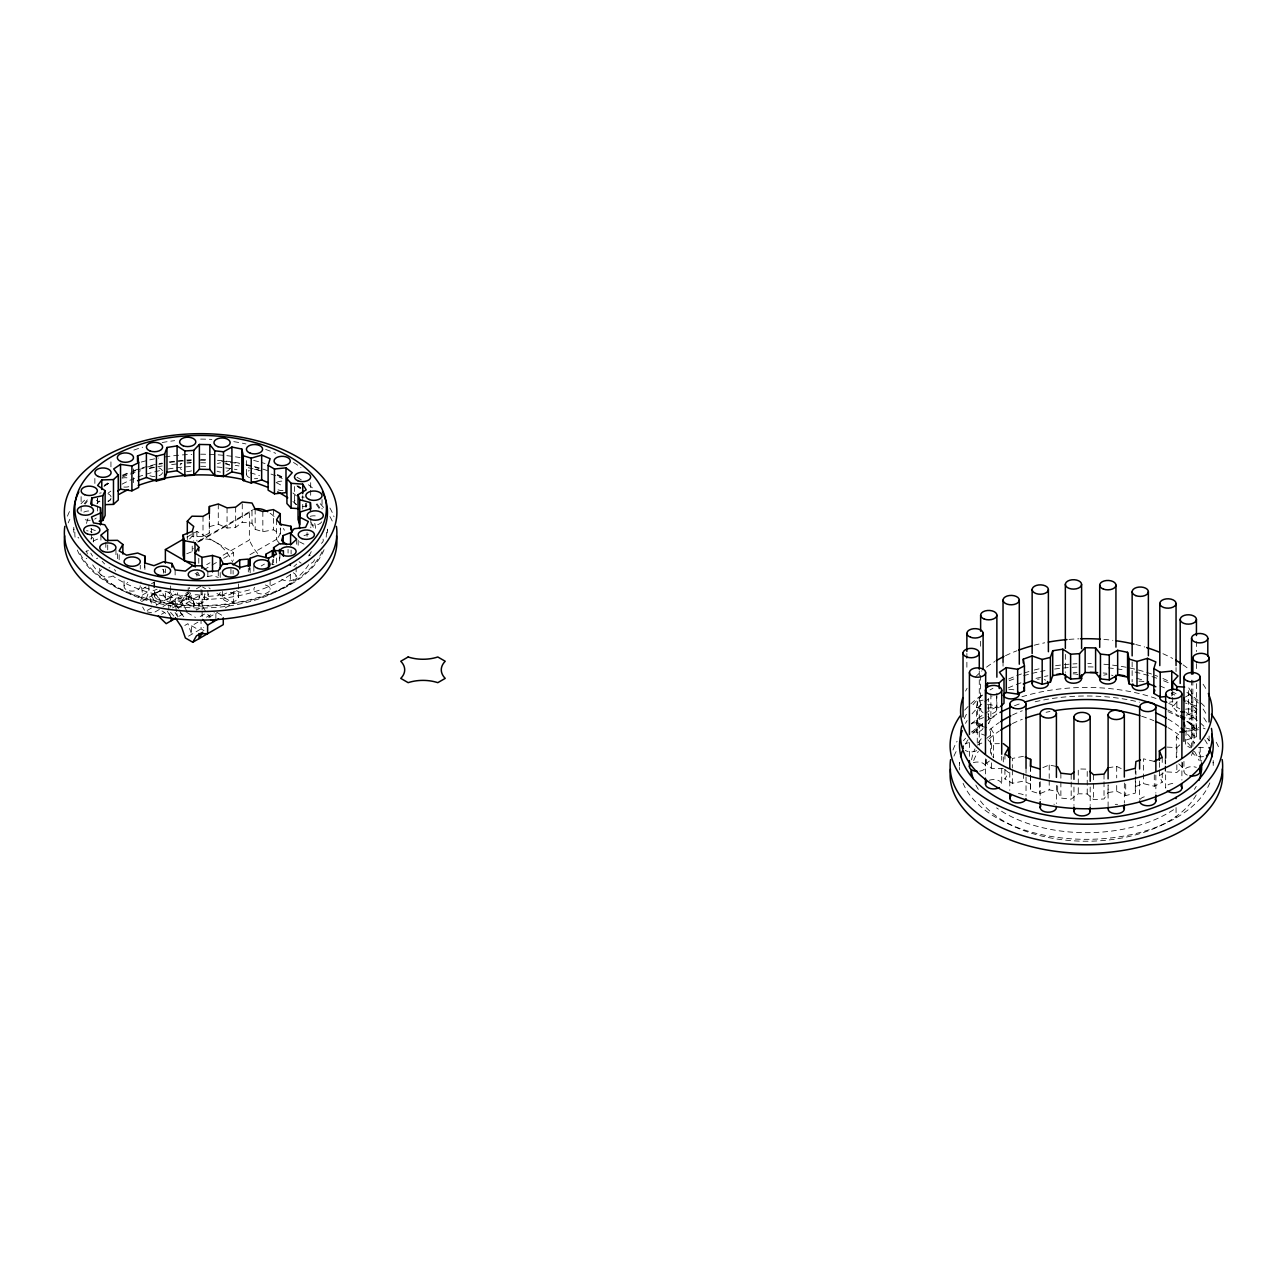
<?xml version="1.0" encoding="UTF-8"?>
<svg xmlns="http://www.w3.org/2000/svg" width="1287" height="1287" viewBox="0 0 1287 1287"><rect width="100%" height="100%" fill="white"/><g stroke="black" fill="none" stroke-linecap="round" stroke-linejoin="round"><path stroke-width="0.75" stroke-dasharray="5 3.75" d="M189.623 538.931L191.956 536.406L203.008 536.566L209.266 533.075L209.379 515.669M1108.107 806.901L1108.107 784.861L1108.043 792.583L1104.021 798.937L1093.612 799.629L1087.225 793.95L1078.265 793.773L1071.186 799.163L1060.874 798.037L1057.673 791.537L1049.211 789.832L1039.687 793.773L1030.42 790.958L1030.662 768.918M1108.043 792.583L1116.698 791.248L1125.707 795.575L1135.311 793.146L1135.906 776.849M986.244 735.794L976.415 732.11L976.415 707.287L977.573 701.27L983.075 700.112M976.415 732.11L977.573 726.093L977.573 701.27M1186.292 730.437L1185.295 745.125L1190.572 747.811M186.744 553.764L192.213 551.592L193.211 548.294M140.653 600.595L142.616 594.916L140.878 581.804M146.268 598.857L148.89 591.296L148.89 585.247L142.616 588.867M168.822 610.054L168.822 603.989L171.444 596.428L168.822 591.891M176.399 611.727L175.096 600.369L177.719 592.808M990.877 693.95L990.877 718.757L988.577 723.761L988.577 698.938M1191.376 747.811L1191.376 730.63L1194.079 724.79L1185.295 720.302M1191.376 755.453L1194.079 749.613M1030.662 784.185L1023.455 781.129L1012.338 783.268L1004.922 778.989L1008.622 772.57L1004.632 769.449M181.66 601.592L185.376 595.173L192.777 599.452L196.493 610.151L202.767 606.531L199.051 595.833L199.051 604.391L191.634 600.112L191.634 593.259M280.405 544.433L276.592 539.929L280.276 533.896L280.276 528.394M220.286 592.503L218.275 595.672L207.85 596.364L205.293 594.095M1176.318 757.737L1176.318 736.743L1178.699 733.574M1176.865 701.849L1176.865 711.389L1172.666 706.82L1177.991 700.788M293.886 566.634L296.67 564.06M1167.132 747.103L1176.849 747.634L1182.415 742.519M1135.906 786.389L1143.483 783.638L1154.294 786.244L1162.225 782.287L1159.362 775.739L1165.185 771.814L1176.849 772.457L1182.415 767.342L1182.415 761.614M986.662 738.4L993.484 732.898L990.507 728.024L990.507 752.847L993.484 757.721L993.484 732.898M1003.297 768.419L991.585 768.58L986.662 763.223L989.397 761.019M209.379 526.689L218.275 524.179L227.059 528.056L235.666 527.364L242.262 522.232L252.011 523.23L255.164 529.343L262.838 531.708L273.391 529.794L280.276 533.896M188.256 593.725L185.425 595.881L175.129 594.771L173.52 591.521M1185.44 697.023L1191.971 693.13L1188.496 687.419L1188.496 712.242L1191.971 717.953L1187.064 720.865M186.921 537.113L196.879 531.386L233.607 552.59L233.607 560.295M199.501 540.62L251.995 510.312L252.011 523.23M198.568 541.956L249.356 512.628A30.92 17.857 60 0 1 253.008 509.765M151.512 583.735L154.649 581.917M142.616 594.916L148.89 591.296M151.802 594.723L160.038 589.961M141.57 601.576L160.923 590.411L166.152 599.485M206.708 564.655L209.99 562.757M223.118 555.18L249.356 540.025L249.356 512.628M203.78 569.803L210.408 565.99M212.065 565.025L217.036 562.162M223.665 558.333L233.607 552.59M151.512 607.947L145.238 611.566L142.616 607.014M156.21 605.228L178.748 592.213M250 554.665L279.52 537.628M163.015 606.531L187.709 592.261M159.379 609.459L153.105 613.079L147.201 611.936M168.822 603.989L175.096 600.369M170.544 603.732L191.634 591.553L187.934 597.972L177.96 603.732L170.544 603.732L170.544 607.158M196.348 588.835L201.045 586.132L201.045 594.691L208.462 598.97L208.462 593.822M161.47 614.285L164.607 612.483L167.23 614.993M172.474 607.947L181.885 602.509L187.13 611.582L178.748 616.425M178.378 607.77L202.188 594.031M261.164 565.974L264.43 564.076M199.051 604.391L208.462 598.97M230.968 593.854L237.741 589.945M184.797 625.466L187.934 623.648L191.634 634.346L191.634 625.788L197.908 622.168M200.193 616.57L206.467 612.95L202.767 606.531M206.467 617.229L214.302 612.709M208.751 617.438L217.036 612.66M225.322 607.866L233.607 603.088L233.607 591.537M188.513 636.164L203.764 627.348M93.066 541.103L99.276 538.368M977.267 743.146L977.267 720.237L983.493 717.502M977.267 745.06L983.493 742.326M144.659 587.676L153.925 590.508L157.111 589.189M1042.872 767.631L1049.211 765.009L1057.673 766.714M303.957 535.633L309.089 533.992M1186.292 715.17L1196.556 711.904L1196.154 705.855L1185.488 703.072M1186.292 739.977L1196.556 736.727L1196.556 711.904M249.549 589.88L239.945 592.31L236.341 590.572M977.573 726.093L983.075 724.919M1023.455 756.306L1012.338 758.445L1012.338 768.001M207.239 576.608L212.516 575.643L218.291 577.413M1108.043 767.776L1116.698 766.425L1122.103 769.031M1187.547 731.08L1191.376 730.63M987.547 708.027L999.243 707.657M987.901 739.752L991.585 743.757L999.388 743.645M184.234 600.112L176.818 600.112L184.234 604.391L184.234 607.818M986.759 727.412L979.23 726.174L977.267 720.237M1154.294 761.421L1143.483 758.815L1143.483 783.638M1185.488 727.895L1196.154 730.678L1196.556 736.727M976.415 707.287L982.962 709.748M90.653 528.844L95.576 530.678M299.533 541.843L304.81 544.546M216.908 593.452L233.607 603.088M202.526 586.985L205.502 588.69M217.358 612.66L223.278 616.087M178.748 607.77L165.379 600.064L165.379 590.347M187.098 612.596L195.447 617.406M204.006 630.63L201.045 628.925L201.045 620.366M191.634 625.788L199.051 630.067M161.985 610.971L164.607 612.483M195.093 573.455L198.536 575.498M987.869 716.682L990.877 718.757M1176.318 736.743L1178.763 739.044M1178.763 763.867L1182.415 767.342M102.14 561.293L104.601 563.963M207.706 614.382L210.167 617.229M180.518 612.95L184.234 617.229M170.544 612.29L174.26 616.57M162.661 569.224L164.414 572.248M169.852 591.296L172.474 595.833M176.641 605.533L178.394 608.558M179.263 610.07L181.885 614.607M175.096 612.483L176.85 615.508M167.23 610.971L169.852 615.508M155.679 593.436L160.923 602.509M151.512 595.833L156.757 604.906M176.85 613.481L177.719 617.02M169.691 613.577L170.576 617.1M1213.223 760.504L1213.223 766.103A126.834 73.23 0 0 0 1213.046 762.322M1209.088 735.987L1209.088 743.999M1200.192 747.216L1200.192 761.228M1196.443 641.553L1196.443 651.56M1196.443 663.593L1196.443 671.605M1196.443 683.622L1196.443 713.658M1196.154 705.855L1196.154 730.678M1194.079 724.79L1194.079 743.87M1192.84 680.196L1192.84 746.299M1191.971 693.13L1191.971 717.953M1191.553 680.115L1191.553 732.206A8.124 4.698 0 0 0 1198.294 736.952M1183.943 761.389L1183.943 771.412M1181.9 762.081L1181.9 780.099M1176.849 747.634L1176.849 757.19M1176.849 764.832L1176.849 772.457M1176.045 667.583L1176.045 671.589M1176.061 807.609L1176.061 817.888M1172.666 691.553L1172.666 695.366M1172.666 697.281L1172.666 706.82M1171.749 692.1L1171.749 695.929M1165.652 760.102L1165.652 764.108M1165.652 766.119L1165.652 788.143A8.124 4.698 0 0 1 1174.323 783.445M1165.185 758.445L1165.185 764.172M1165.185 766.087L1165.185 771.814M1162.225 757.48L1162.225 765.105M1162.225 772.747L1162.225 782.287M1159.362 762.371L1159.362 768.098M1159.362 770.012L1159.362 775.739M1155.855 775.08L1155.855 793.114M1154.294 774.79L1154.294 786.244M1139.606 781L1139.606 799.018M1135.906 771.122L1135.906 774.935M1135.311 768.323L1135.311 793.146M1132.142 661.872L1132.142 681.901M1125.707 784.121L1125.707 795.575M1124.339 783.075L1124.339 803.12M1116.698 766.425L1116.698 777.879M1116.698 785.52L1116.698 791.248M1104.021 774.13L1104.021 779.858M1104.021 781.756L1104.021 798.937M1093.612 774.806L1093.612 799.629M1090.186 787.033L1090.186 805.405M1087.225 793.95L1087.225 769.143L1078.265 768.95L1078.265 793.773M1073.953 787.017L1073.953 805.389M1071.186 774.34L1071.186 780.067M1071.186 781.981L1071.186 799.163M1065.346 654.375L1065.346 672.409M1060.874 773.214L1060.874 798.037M1057.673 785.81L1057.673 791.537M1056.418 785.408L1056.418 803.442M1049.211 765.009L1049.211 778.378M1049.211 780.292L1049.211 789.832M1040.169 781.595L1040.169 799.629M1039.687 782.319L1039.687 793.773M1030.42 766.135L1030.42 773.76M1030.42 775.675L1030.42 790.958M1026.029 768.194L1026.029 796.235M1023.455 773.487L1023.455 781.129M1012.338 769.899L1012.338 783.268M1009.78 772.264L1009.78 790.282M1004.922 754.166L1004.922 761.807M1004.922 769.449L1004.922 778.989M1003.297 756.965L1003.297 762.692M1003.04 662.178L1003.04 666.183M1001.72 756.225L1001.72 760.231M1001.72 768.242L1001.72 784.266M996.862 693.21L996.862 709.234A8.124 4.698 0 0 1 987.676 713.931M996.685 696.347L996.685 714.317A126.834 73.23 0 0 0 972.039 734.41M991.585 743.757L991.585 755.212M991.585 762.853L991.585 768.58M986.662 759.41L986.662 763.223M985.665 758.783L985.665 766.795M985.472 760.167L985.472 776.19M980.63 641.232L980.63 649.243M980.63 675.289L980.63 709.33M979.278 670.897L979.278 745.35M969.417 742.567L969.417 758.59M966.875 653.474L966.875 669.497M959.539 766.103L959.539 762.371A126.834 73.23 0 0 0 959.716 769.883M322.04 499.485L322.04 509.025M310.682 482.641L310.682 488.368M310.682 490.267L310.682 497.908M310.81 518.178L310.81 527.734M307.078 532.593L307.078 536.406M306.209 503.217L306.209 507.046M305.791 503.33L305.791 507.158M302.735 495.608L302.735 508.976M298.182 540.25L298.182 547.876M296.67 539.237L296.67 546.878M296.139 566.891L296.139 576.431M294.45 486.534L294.45 501.817M291.103 550.096L291.103 553.925M290.315 574.388L290.315 584.652M288.063 549.372L288.063 553.056M280.405 527.911L280.405 533.429M279.906 553.249L279.906 560.891M279.424 557.078L279.424 560.907M276.592 519.723L276.592 539.929M276.48 558.027L276.48 563.754M273.391 509.588L273.391 529.794M273.6 559.105L273.6 562.918M272.361 559.765L272.361 565.283M270.093 579.777L270.093 589.333M262.838 511.502L262.838 531.708M255.164 509.153L255.164 529.343M253.845 566.248L253.845 571.975M250.145 567.857L250.145 573.584M249.549 565.057L249.549 572.699M248.311 568.275L248.311 571.943M246.38 460.617L246.38 473.986M242.262 503.877L242.262 522.232M238.594 583.896L238.594 597.265A8.124 4.698 0 0 1 226.287 601.206A8.124 4.698 0 0 1 226.528 593.082A8.124 4.698 0 0 1 238.594 597.265M235.666 507.158L235.666 527.364M233.108 570.431L233.108 574.099M230.936 568.886L230.936 574.613M227.059 507.866L227.059 528.056M222.345 591.376L222.345 597.104M220.206 572.49L220.206 578.008M218.275 503.973L218.275 524.179M218.275 570.849L218.275 578.49M215.878 613.513L215.878 620.366M209.266 512.87L209.266 533.075M207.85 571.541L207.85 577.268M207.85 590.636L207.85 596.364M204.424 593.854L204.424 599.581A8.124 4.698 0 0 1 191.988 603.378A8.124 4.698 0 0 1 192.519 595.254A8.124 4.698 0 0 1 204.424 599.581M203.008 516.36L203.008 536.566M202.123 590.186L202.123 609.62M202.123 611.55L202.123 617.374M198.777 558.236L198.777 563.754M196.879 531.386L196.879 541.007M196.879 572.248L196.879 576.109M193.726 531.965L193.726 541.135M192.213 531.402L192.213 538.738M192.213 546.09L192.213 551.592M188.192 587.773L188.192 599.227M187.307 535.939L187.307 539.607M175.129 569.948L175.129 575.675M170.656 585.971L170.656 595.527M165.379 568.983L165.379 572.86M163.465 569.369L163.465 573.198M154.424 582.544L154.424 595.897M153.925 582.866L153.925 590.508M144.916 565.636L144.916 569.465M144.659 562.853L144.659 568.581M140.267 565.218L140.267 569.047M133.526 468.918L133.526 482.287A8.124 4.698 0 0 1 133.51 482.77M124.035 580.936L124.035 586.663M119.16 554.713L119.16 560.44M117.535 553.683L117.535 559.411M115.959 549.71L115.959 557.351M110.939 461.84L110.939 466.972M107.722 544.9L107.722 550.627M105.824 542.39L105.824 548.117M100.917 535.135L100.917 542.776M99.726 568.371L99.726 572.2M97.603 498.841L97.603 502.67M97.362 498.391L97.362 504.118M97.362 506.016L97.362 511.743M94.868 478.458L94.868 484.185M93.484 538.191L93.484 542.004M91.522 528.426L91.522 532.239M91.522 534.153L91.522 539.88M81.113 496.637L81.113 504.279M81.113 506.177L81.113 511.904M73.777 527.268L73.777 532.882A126.834 73.23 0 0 1 73.954 529.086M151.416 603.136A7.915 4.569 60 0 1 153.893 594.401A7.915 4.569 60 0 1 161.358 604.81M189.253 587.419A7.915 4.569 60 0 1 189.35 588.642M232.802 592.406A30.92 17.857 60 0 1 217.712 593.757M210.215 588.899A30.92 17.857 60 0 1 208.928 587.773M199.501 575.691A30.92 17.857 60 0 1 197.667 572.136M197.667 542.052A30.92 17.857 60 0 1 232.802 562.339M274.018 564.752A30.92 17.857 60 0 1 271.46 563.979M257.625 553.507A30.92 17.857 60 0 1 249.356 540.025M270.19 513.288A30.92 17.857 60 0 1 275.305 517.631M283.446 528.474A30.92 17.857 60 0 1 284.395 530.244M67.471 516.151A136.277 78.668 0 0 1 70.769 509.008M141.28 462.049A136.277 78.668 0 0 1 158.51 458.059M164.993 456.933A136.277 78.668 0 0 1 191.811 454.359M200.627 454.198A136.277 78.668 0 0 1 240.074 457.577M253.668 460.408A136.277 78.668 0 0 1 265.074 463.561M296.975 477.252A136.277 78.668 0 0 1 301.995 480.308M308.43 484.749A136.277 78.668 0 0 1 313.931 489.173M329.922 508.027A136.277 78.668 0 0 1 334.009 516.763M311.261 551.64A115.299 66.57 0 0 1 308.655 556.145M290.412 574.645A115.299 66.57 0 0 1 113.481 576.479M92.584 556.145A115.299 66.57 0 0 1 90.798 553.153M86.486 523.407A115.299 66.57 0 0 1 87.95 518.725M96.911 503.796A115.299 66.57 0 0 1 99.421 500.981M108.317 492.985A115.299 66.57 0 0 1 110.843 491.103M122.056 484.153A115.299 66.57 0 0 1 160.328 470.511M168.13 468.999A115.299 66.57 0 0 1 190.749 466.554M200.627 466.312A115.299 66.57 0 0 1 207.207 466.409M217.036 466.988A115.299 66.57 0 0 1 237.033 469.707M250.386 472.828A115.299 66.57 0 0 1 259.459 475.627M276.126 482.561A115.299 66.57 0 0 1 282.159 485.81M292.921 492.985A115.299 66.57 0 0 1 296.493 495.897M314.752 523.407A115.299 66.57 0 0 1 315.894 531.29M68.195 522.892A136.277 78.668 0 0 1 69.868 519.272M81.017 503.732A136.277 78.668 0 0 1 85.988 498.906M104.263 485.81A136.277 78.668 0 0 1 109.926 482.722M122.104 477.139A136.277 78.668 0 0 1 140.492 470.833M149.372 468.532A136.277 78.668 0 0 1 162.226 465.942M171.654 464.559A136.277 78.668 0 0 1 181.226 463.561M187.017 463.159A136.277 78.668 0 0 1 190.894 462.966M200.627 462.757A136.277 78.668 0 0 1 208.397 462.886M225.772 464.108A136.277 78.668 0 0 1 229.585 464.559M235.264 465.347A136.277 78.668 0 0 1 239.012 465.942M248.246 467.728A136.277 78.668 0 0 1 262.484 471.332M270.994 474.066A136.277 78.668 0 0 1 282.287 478.458M296.975 485.81A136.277 78.668 0 0 1 300.354 487.821M320.222 503.732A136.277 78.668 0 0 1 323.552 507.48M329.922 516.586A136.277 78.668 0 0 1 333.06 522.892M308.655 564.703A115.299 66.57 0 0 1 200.627 608.011A115.299 66.57 0 0 1 92.584 564.703M87.403 554.037A115.299 66.57 0 0 1 86.486 550.916M108.317 501.544A115.299 66.57 0 0 1 110.843 499.662M292.921 501.544A115.299 66.57 0 0 1 296.493 504.456M311.261 522.683A115.299 66.57 0 0 1 313.288 527.284M133.832 450.08A126.834 73.23 0 0 1 142.728 447.184M162.146 442.551A126.834 73.23 0 0 1 174.63 440.669M200.627 439.108A126.834 73.23 0 0 1 211.856 439.398M233.784 441.65A126.834 73.23 0 0 1 245.946 443.951M265.669 449.469A126.834 73.23 0 0 1 275.691 453.314M293.484 462.451A126.834 73.23 0 0 1 300.965 467.535M324.067 549.694A126.834 73.23 0 0 1 200.627 606.113A126.834 73.23 0 0 1 77.172 549.694M84.218 503.796A126.834 73.23 0 0 1 88.53 498.6M104.714 484.958A126.834 73.23 0 0 1 107.77 482.995M122.41 475.225A126.834 73.23 0 0 1 128.748 472.538M133.832 470.624A126.834 73.23 0 0 1 162.146 463.095M169.24 461.92A126.834 73.23 0 0 1 191.248 459.845M200.627 459.652A126.834 73.23 0 0 1 208.124 459.781M217.423 460.296A126.834 73.23 0 0 1 239.092 463.095M245.946 464.478A126.834 73.23 0 0 1 269.128 471.251M277.268 474.533A126.834 73.23 0 0 1 281.885 476.657M298.005 485.955A126.834 73.23 0 0 1 300.965 488.079M317.02 503.796A126.834 73.23 0 0 1 319.836 507.882M326.399 532.158A125.788 72.619 0 0 1 325.901 539.366M322.12 551.689A125.788 72.619 0 0 1 201.142 605.501A125.788 72.619 0 0 1 79.392 552.268M75.048 537.162A125.788 72.619 0 0 1 74.936 530.019M85.071 504.166A125.788 72.619 0 0 1 87.226 501.431M103.99 486.373A125.788 72.619 0 0 1 109.089 483.059M122.957 475.756A125.788 72.619 0 0 1 153.652 465.508M158.944 464.35A125.788 72.619 0 0 1 162.532 463.658M169.787 462.467A125.788 72.619 0 0 1 191.216 460.456M200.273 460.247A125.788 72.619 0 0 1 205.566 460.312M221.734 461.277A125.788 72.619 0 0 1 239.575 463.819M246.557 465.267A125.788 72.619 0 0 1 258.96 468.532M277.155 475.241A125.788 72.619 0 0 1 283.751 478.378M297.233 486.373A125.788 72.619 0 0 1 300.321 488.593M316.232 504.247A125.788 72.619 0 0 1 319.305 508.815M282.995 490.476A8.124 4.698 0 0 1 276.946 489.398M276.946 482.207A8.124 4.698 0 0 1 282.995 481.145M257.69 478.33A8.124 4.698 0 0 1 254.424 478.716M249.469 477.702A8.124 4.698 0 0 1 249.228 470.463M254.569 469.337A8.124 4.698 0 0 1 258.928 470.093M230.035 468.339A8.124 4.698 0 0 1 226.641 471.348M220.544 472.072A8.124 4.698 0 0 1 217.053 471.155M217.487 463.593A8.124 4.698 0 0 1 220.527 462.853M225 463.095A8.124 4.698 0 0 1 230.035 466.586M191.522 470.865A8.124 4.698 0 0 1 186.358 471.348M181.451 469.707A8.124 4.698 0 0 1 180.196 468.516M180.116 465.057A8.124 4.698 0 0 1 181.917 463.433M186.808 462.065A8.124 4.698 0 0 1 191.361 462.532M162.516 472.651A8.124 4.698 0 0 1 159.057 475.74M154.794 476.544A8.124 4.698 0 0 1 149.389 475.498M149.34 468.243A8.124 4.698 0 0 1 154.231 467.181M158.961 467.937A8.124 4.698 0 0 1 162.419 470.801M128.813 486.679A8.124 4.698 0 0 1 122.378 486.776M122.008 478.153A8.124 4.698 0 0 1 128.443 478.072M110.972 498.31A8.124 4.698 0 0 1 107.786 501.238M99.984 501.817A8.124 4.698 0 0 1 96.445 500.241M99.598 493.194A8.124 4.698 0 0 1 101.174 492.889M107.915 493.725A8.124 4.698 0 0 1 111.052 496.895M96.203 518.066A8.124 4.698 0 0 1 94.659 519.144M90.17 520.302A8.124 4.698 0 0 1 82.207 517.985M83.832 512.146A8.124 4.698 0 0 1 89.881 510.971M92.744 537.371A8.124 4.698 0 0 1 90.75 538.899M78.764 538.079A8.124 4.698 0 0 1 77.96 537.258M86.567 530.727A8.124 4.698 0 0 1 88.095 530.952M90.283 531.611A8.124 4.698 0 0 1 92.02 532.657M97.683 558.091A8.124 4.698 0 0 1 96.477 558.703M86.84 558.59A8.124 4.698 0 0 1 86.213 558.268M85.875 551.64A8.124 4.698 0 0 1 88.417 550.595M113.24 575.916A8.124 4.698 0 0 1 102.3 575.836A8.124 4.698 0 0 1 101.416 569.546M109.057 567.776A8.124 4.698 0 0 1 109.878 567.873M114.382 569.626A8.124 4.698 0 0 1 115.701 571.203M140.186 585.746A8.124 4.698 0 0 1 134.443 590.942A8.124 4.698 0 0 1 124.742 588.368A8.124 4.698 0 0 1 127.847 582.464M265.363 584.99A8.124 4.698 0 0 1 269.353 591.2A8.124 4.698 0 0 1 258.574 593.5A8.124 4.698 0 0 1 254.585 587.29M293.323 572.747A8.124 4.698 0 0 1 293.661 579.681A8.124 4.698 0 0 1 281.692 579.247M314.43 559.668A8.124 4.698 0 0 1 308.478 564.012M301.142 563.111A8.124 4.698 0 0 1 299.099 561.647M308.88 555.051A8.124 4.698 0 0 1 310.215 555.389M323.037 539.108A8.124 4.698 0 0 1 318.854 544.514M321.702 521.846A8.124 4.698 0 0 1 310.81 524.839M310.264 516.312A8.124 4.698 0 0 1 317.776 516.377M306.998 505.711A8.124 4.698 0 0 1 302.638 506.467M296.187 504.681A8.124 4.698 0 0 1 295.897 499.099M301.673 497.104A8.124 4.698 0 0 1 304.15 497.168M964.236 718.789A125.788 72.619 0 0 1 967.116 713.046M972.988 704.713A125.788 72.619 0 0 1 983.493 694.369M1008.702 679.021A125.788 72.619 0 0 1 1028.94 671.541M1034.201 670.06A125.788 72.619 0 0 1 1039.413 668.773M1055.533 665.749A125.788 72.619 0 0 1 1076.962 663.722M1087.788 663.529A125.788 72.619 0 0 1 1091.312 663.577M1103.876 664.237A125.788 72.619 0 0 1 1157.673 676.318M1162.917 678.506A125.788 72.619 0 0 1 1169.513 681.643M1198.294 702.992A125.788 72.619 0 0 0 1186.083 691.875A136.277 78.668 0 0 1 1205.533 707.383M1203.072 709.024A125.788 72.619 0 0 1 1206.82 715.202M965.572 691.087A125.788 72.619 0 0 1 967.116 688.223M975.337 677.203A125.788 72.619 0 0 1 982.013 670.784M986.55 667.149A125.788 72.619 0 0 1 994.851 661.518M1005.501 655.694A125.788 72.619 0 0 1 1016.971 650.755M1034.201 645.237A125.788 72.619 0 0 1 1044.706 642.808M1068.982 639.398A125.788 72.619 0 0 1 1078.973 638.835M1103.876 639.414A125.788 72.619 0 0 1 1112.885 640.331M1135.761 644.53A125.788 72.619 0 0 1 1144.706 646.991M1162.917 653.699A125.788 72.619 0 0 1 1172.666 658.477M1182.994 664.816A125.788 72.619 0 0 1 1189.011 669.337M1203.072 684.217A125.788 72.619 0 0 1 1206.82 690.379M1185.584 709.185A8.124 4.698 0 0 1 1196.411 713.159A8.124 4.698 0 0 1 1187.064 718.226M1191.553 732.206A8.124 4.698 0 0 1 1198.744 727.67M1203.248 728.12A8.124 4.698 0 0 1 1205.163 728.876M1203.49 756.611A8.124 4.698 0 0 1 1192.952 752.975M1198.438 747.699A8.124 4.698 0 0 1 1206.53 748.744M1187.306 775.128A8.124 4.698 0 0 1 1185.311 768.725A8.124 4.698 0 0 1 1196.347 767.342M1140.137 799.388A8.124 4.698 0 0 1 1145.51 796.556M1115.25 804.359A8.124 4.698 0 0 1 1117.566 804.391M1053.924 804.166A8.124 4.698 0 0 1 1054.326 804.407M1018.435 793.596A8.124 4.698 0 0 1 1025.272 796.299M989.253 780.276A8.124 4.698 0 0 1 998.036 780.308A8.124 4.698 0 0 1 1001.64 784.941M973.294 762.692A8.124 4.698 0 0 1 985.005 764.832A8.124 4.698 0 0 1 979.664 771.219M976.704 750.627A8.124 4.698 0 0 1 965.218 750.401M965.202 743.999A8.124 4.698 0 0 1 968.58 742.744M982.978 728.362A8.124 4.698 0 0 1 971.798 731.788M971.444 723.262A8.124 4.698 0 0 1 982.898 726.367M987.515 704.649A8.124 4.698 0 0 1 996.862 709.234M983.059 712.644A8.124 4.698 0 0 1 982.946 706M1008.895 689.735A8.124 4.698 0 0 1 1015.089 690.138M1037.563 679.263A8.124 4.698 0 0 1 1039.252 679.037M1044.288 679.616A8.124 4.698 0 0 1 1045.688 680.196M1073.133 673.873A8.124 4.698 0 0 1 1078.072 674.694M1103.731 675.241A8.124 4.698 0 0 1 1107.013 674.629M1111.518 675.128A8.124 4.698 0 0 1 1112.965 675.675M1138.995 681.225A8.124 4.698 0 0 1 1144.046 681.708M1172.779 701.383A8.124 4.698 0 0 1 1169.642 702.219M1171.283 693.371A8.124 4.698 0 0 1 1174.741 695.093M964.719 710.118A136.277 78.668 0 0 1 981.756 695.157M990.025 689.929A136.277 78.668 0 0 1 992.953 688.288M1009.169 680.743A136.277 78.668 0 0 1 1014.623 678.683M1023.615 675.723A136.277 78.668 0 0 1 1045.044 670.591M1054.584 669.063A136.277 78.668 0 0 1 1077.573 667.052M1088.142 666.891A136.277 78.668 0 0 1 1093.419 666.988M1108.397 667.921A136.277 78.668 0 0 1 1123.921 669.932M1135.086 672.087A136.277 78.668 0 0 1 1158.139 678.683M1163.593 680.743A136.277 78.668 0 0 1 1168.725 682.882M965.523 723.342A126.834 73.23 0 0 1 967.164 720.575M972.039 713.867A126.834 73.23 0 0 1 991.987 696.653M1008.171 687.918A126.834 73.23 0 0 1 1021.331 682.705M1036.003 678.362A126.834 73.23 0 0 1 1047.908 675.788M1073.278 672.731A126.834 73.23 0 0 1 1077.01 672.538M1103.184 672.972A126.834 73.23 0 0 1 1106.868 673.294M1136.759 678.362A126.834 73.23 0 0 1 1144.272 680.405M1159.86 685.874A126.834 73.23 0 0 1 1166.119 688.625M1172.779 691.956A126.834 73.23 0 0 1 1176.061 693.79M1186.711 700.771A126.834 73.23 0 0 1 1197.28 710.022M1203.763 717.824A126.834 73.23 0 0 1 1206.45 721.959M952.991 749.983A136.277 78.668 0 0 1 957.078 741.264M971.218 724.034A136.277 78.668 0 0 1 999.066 705.694M1021.926 696.782A136.277 78.668 0 0 1 1156.756 698.728M1168.725 703.426A136.277 78.668 0 0 1 1179.809 708.831M1186.115 712.499A136.277 78.668 0 0 1 1205.983 728.394M1216.231 742.245A136.277 78.668 0 0 1 1219.529 749.388M1209.828 782.93A126.834 73.23 0 0 1 1086.373 839.333A126.834 73.23 0 0 1 962.933 782.93M965.523 743.886A126.834 73.23 0 0 1 968.049 739.735M1014.51 705.759A126.834 73.23 0 0 1 1021.331 703.249M1167.647 709.877A126.834 73.23 0 0 1 1179.23 716.215M1186.711 721.315A126.834 73.23 0 0 1 1197.28 730.566M1204.712 739.735A126.834 73.23 0 0 1 1207.238 743.886M1196.202 786.373A115.299 66.57 0 0 1 1194.416 789.365M1173.519 809.7A115.299 66.57 0 0 1 996.588 807.882M978.345 789.365A115.299 66.57 0 0 1 975.739 784.861M971.588 759.78A115.299 66.57 0 0 1 974.999 748.873M978.345 742.84A115.299 66.57 0 0 1 981.498 738.448M989.381 730.115A115.299 66.57 0 0 1 999.243 722.506M1012.435 715.025A115.299 66.57 0 0 1 1022.312 710.746M1167.92 719.031A115.299 66.57 0 0 1 1178.683 726.206M1187.579 734.201A115.299 66.57 0 0 1 1194.416 742.84M1199.05 751.946A115.299 66.57 0 0 1 1201.398 761.357M953.94 756.112A136.277 78.668 0 0 1 957.078 749.822M963.448 740.717A136.277 78.668 0 0 1 965.636 738.191M971.733 732.126A136.277 78.668 0 0 1 983.397 723.149M990.025 719.031A136.277 78.668 0 0 1 997.135 715.202M1035.134 701.769A136.277 78.668 0 0 1 1139.429 702.187M1168.049 711.679A136.277 78.668 0 0 1 1178.522 716.698M1189.365 723.149A136.277 78.668 0 0 1 1198.31 729.793M1207.126 738.191A136.277 78.668 0 0 1 1209.313 740.717M1196.202 794.932A115.299 66.57 0 0 1 1089.124 841.215A115.299 66.57 0 0 1 978.345 797.924M973.712 760.52A115.299 66.57 0 0 1 978.345 751.399M989.381 738.674A115.299 66.57 0 0 1 999.243 731.064M1012.435 723.584A115.299 66.57 0 0 1 1022.312 719.304M1046.09 712.29A115.299 66.57 0 0 1 1049.967 711.502M1141.633 716.232A115.299 66.57 0 0 1 1153.828 720.672M1167.92 727.589A115.299 66.57 0 0 1 1178.683 734.764M1187.579 742.76A115.299 66.57 0 0 1 1191.263 747.007M1194.416 751.399A115.299 66.57 0 0 1 1199.05 760.52M193.629 598.97L186.229 594.691L186.229 603.249L193.629 607.528L193.629 598.97M327.461 532.882L327.461 529.15A126.834 73.23 0 0 1 327.461 532.882M158.076 599.629A8.124 4.698 0 0 0 170.656 595.978A8.124 4.698 0 0 0 158.896 591.521A8.124 4.698 0 0 0 158.076 599.629"/><path stroke-width="1.5" d="M280.276 524.726L280.276 513.706L273.391 509.588L262.838 511.502L255.164 509.153L252.011 503.024L242.262 502.027L235.666 507.158L227.059 507.866L218.275 503.973L209.379 506.483L209.266 512.87L203.008 516.36L191.956 516.2L187.307 521.251L187.307 534.105M266.039 557.271L266.103 554.086L272.361 550.595L283.413 550.756L283.413 556.257M164.623 454.118L156.419 456.177L146.396 452.67L137.532 455.904L138.674 462.628L131.901 466.007L120.528 464.366L113.706 468.951L118.243 475.193L113.481 479.568L101.786 479.938L97.603 485.489L105.116 490.669L102.815 495.672L91.811 498.005L90.653 504.021L100.483 507.689L100.836 512.87L91.522 516.972L93.484 522.908L104.762 524.758L107.722 529.633L100.917 535.135L105.824 540.492L117.535 540.331L122.86 544.481L119.16 550.9L126.593 555.18L137.709 553.024L144.916 556.097L144.659 562.853L153.925 565.685L163.465 561.743L171.911 563.449L175.129 569.948L185.425 571.074L192.519 565.685L201.464 565.862L207.85 571.541L218.275 570.849L222.297 564.494L230.936 563.159L239.945 567.487L249.549 565.057L250.145 558.301L257.722 555.55L268.533 558.156L276.48 554.198L273.6 547.635L279.424 543.725L291.103 544.369L296.67 539.237L290.572 533.462L294.144 528.732L305.614 527.364L308.317 521.508L299.533 517.036L300.531 511.888L310.81 508.638L310.408 502.59L299.726 499.79L298.053 494.723L306.209 489.864L302.735 484.153L291.103 483.301L286.921 478.732L292.229 472.699L285.987 467.841L274.453 468.999L268.114 465.347L270.109 458.687L261.663 455.099L251.222 458.172L243.307 455.759L241.811 449.05L231.917 447.056L223.52 451.769L214.72 450.82L209.861 444.658L199.388 444.449L193.758 450.386L184.861 450.965L177.075 445.913L166.956 447.474L164.623 454.118L164.623 478.925L156.419 481L146.396 477.493L137.532 480.727M1025.256 757.062L1030.662 759.362L1030.42 766.135L1039.687 768.95M1165.974 696.508L1160.198 697.087L1153.86 693.436L1153.86 668.613L1155.855 661.952L1147.425 658.365L1136.984 661.438L1129.069 659.041L1127.573 652.316L1117.663 650.321L1109.265 655.051L1100.465 654.086L1095.607 647.94L1085.134 647.715L1079.52 653.651L1070.623 654.23L1062.837 649.179L1052.718 650.755L1050.385 657.384L1050.385 682.207L1042.18 684.282L1032.158 680.759L1023.278 683.992M1153.86 693.436L1154.857 690.105M280.276 513.706L276.592 519.723L280.405 524.243L290.894 526.27L292.262 531.933L283.156 535.553L281.644 540.508L286.776 544.658M164.623 478.925L166.956 472.297L166.956 447.474M1050.385 682.207L1052.718 675.578L1052.718 650.755M99.147 521.267L102.815 520.495L105.116 515.492L105.116 490.669M1003.297 743.596L1008.622 747.747L1004.922 754.166L1010.858 757.593M175.482 618.001L181.66 627.268L185.376 637.966L192.777 642.245L196.493 635.826L202.767 632.207L199.051 638.625L199.051 633.494M187.307 521.251L193.726 526.447L192.213 531.402L183.092 535.022L184.475 540.685L194.964 542.712L198.777 547.232L195.093 553.249L201.962 557.368L212.516 555.453L220.206 557.802L223.359 563.931L227.252 564.317M1108.043 767.776L1104.021 774.13L1093.612 774.806L1089.783 771.412M985.456 685.987L987.547 683.204L999.243 682.85L1004.005 678.458L999.452 672.232L1006.289 667.631L1017.663 669.288L1024.436 665.91L1023.278 659.169L1032.158 655.952L1042.18 659.459L1050.385 657.384M1172.666 689.639L1172.666 681.997L1177.991 675.965L1171.749 671.106L1160.198 672.264L1153.86 668.613M166.956 472.297L177.075 470.736L184.861 475.788L193.758 475.209L199.388 469.256L199.388 444.449M1052.718 675.578L1062.837 674.002L1070.623 679.053L1079.52 678.474L1085.134 672.538L1085.134 647.715M105.679 504.633L113.481 504.391L118.243 500.016L118.243 475.193M1000.433 706.563L1004.005 703.281L1004.005 678.458M233.108 564.913L239.688 559.781L248.311 559.089L248.311 566.441M1074.018 772.184L1071.186 774.34L1060.874 773.214L1057.673 766.714M117.793 491.023L120.528 489.189L131.901 490.83L138.674 487.451L138.674 462.628M1003.554 694.288L1006.289 692.454L1017.663 694.095L1024.436 690.733L1024.436 665.91M1159.362 760.456L1159.362 750.916L1165.185 746.991M165.379 563.159L165.379 549.565L183.607 539.028M175.611 618.227L166.2 623.664L158.349 616.103M200.193 633.687L207.609 633.687L207.609 625.128L218.581 618.79M192.777 642.245L223.278 624.645L223.278 617.792M209.861 444.658L209.861 469.482L214.72 475.643L223.52 476.592L231.917 471.879L241.811 473.873L243.307 480.582L251.222 482.995L261.663 479.906L268.42 482.786M1095.607 647.94L1095.607 672.747L1100.465 678.909L1109.265 679.874L1117.663 675.144L1127.573 677.139L1129.069 683.847L1136.984 686.261L1147.425 683.188L1155.855 686.775M1154.294 761.421L1162.225 757.48L1159.362 750.916M1140.443 759.925L1135.906 761.566L1135.311 768.323L1125.707 770.752M1179.889 731.997L1185.633 731.322M268.114 465.347L268.114 490.17L274.453 493.822L285.987 492.648L285.987 467.841M199.388 469.256L209.861 469.482M1085.134 672.538L1095.607 672.747M286.921 478.732L286.921 503.555L291.103 508.124L298.857 508.687M1172.666 681.997L1176.865 686.566L1184.619 687.129M1180.742 711.679L1184.619 711.952M183.092 535.022L183.092 555.228L184.475 560.875L194.964 562.918M165.379 549.565L195.447 566.907M210.907 619.803L213.883 621.508M202.67 619.433L207.609 625.128M1183.815 697.988L1184.925 701.383M1183.815 722.811L1184.925 726.19M170.576 617.1L171.444 620.64M1023.857 687.355L1024.436 690.733M1209.088 657.866L1209.088 721.975M1207.801 638.304A8.124 4.698 0 0 1 1195.43 642.181A8.124 4.698 0 0 1 1195.8 634.057A8.124 4.698 0 0 1 1207.801 638.304L1207.801 656.338M1200.192 677.107L1200.192 739.205M1200.192 765.234L1200.192 771.251M1196.443 619.514A8.124 4.698 0 0 1 1184.169 623.487A8.124 4.698 0 0 1 1184.362 615.363A8.124 4.698 0 0 1 1196.443 619.514L1196.443 635.537M1192.84 658.156L1192.84 674.179M1191.553 638.062L1191.553 674.115M1183.943 677.268L1183.943 741.36M1181.9 693.966L1181.9 758.075M1181.9 784.105L1181.9 788.111M1180.195 619.385L1180.195 683.494M1176.865 686.566L1176.865 690.395M1176.045 603.49A8.124 4.698 0 0 1 1163.85 607.544A8.124 4.698 0 0 1 1163.85 599.42A8.124 4.698 0 0 1 1176.045 603.49L1176.045 665.588M1176.061 797.345L1176.061 798.632M1171.749 671.106L1171.749 690.202M1165.652 693.999L1165.652 758.107M1160.198 672.264L1160.198 697.087M1159.796 603.49L1159.796 665.588M1155.855 706.981A8.124 4.698 0 0 1 1143.596 710.971A8.124 4.698 0 0 1 1143.741 702.847A8.124 4.698 0 0 1 1155.855 706.981L1155.855 771.074M1155.855 795.109L1155.855 801.125M1148.374 591.634L1148.374 655.743M1148.374 681.788L1148.374 685.794M1147.425 658.365L1147.425 683.188M1139.606 706.885L1139.606 768.982M1136.984 661.438L1136.984 686.261M1132.142 591.763L1132.142 655.871M1129.069 659.041L1129.069 683.847M1127.573 652.316L1127.573 677.139M1124.339 714.977A8.124 4.698 0 0 1 1112 718.87A8.124 4.698 0 0 1 1112.322 710.746A8.124 4.698 0 0 1 1124.339 714.977L1124.339 777.075M1124.339 805.115L1124.339 809.121M1117.663 650.321L1117.663 675.144M1115.942 585.022L1115.942 647.12M1115.942 675.16L1115.942 679.166M1109.265 655.051L1109.265 679.874M1108.107 714.752L1108.107 778.844M1100.465 654.086L1100.465 678.909M1099.693 585.279L1099.693 647.377M1099.693 675.418L1099.693 679.423M1090.186 716.923L1090.186 781.354M1090.186 807.062L1090.186 811.405M1081.595 584.555A8.124 4.698 0 0 1 1069.191 588.4A8.124 4.698 0 0 1 1069.626 580.276A8.124 4.698 0 0 1 1081.595 584.555L1081.595 648.648M1081.595 674.694L1081.595 678.699M1079.52 653.651L1079.52 678.474M1073.953 716.907L1073.953 779.343M1073.953 807.046L1073.953 811.389M1070.623 654.23L1070.623 679.053M1065.346 584.266L1065.346 648.358M1065.346 674.404L1065.346 678.41M1062.837 649.179L1062.837 674.002M1056.418 713.304L1056.418 777.396M1048.39 589.623A8.124 4.698 0 0 1 1036.083 593.564A8.124 4.698 0 0 1 1036.325 585.44A8.124 4.698 0 0 1 1048.39 589.623L1048.39 651.721M1042.18 659.459L1042.18 684.282M1040.169 713.497L1040.169 777.589M1040.169 801.624L1040.169 807.641M1032.142 589.462L1032.142 653.571M1032.158 655.952L1032.142 683.606M1030.662 759.362L1030.662 767.004M1026.029 704.086L1026.029 768.194M1023.278 659.169L1023.278 662.982M1019.288 600.112A8.124 4.698 0 0 1 1007.077 604.15A8.124 4.698 0 0 1 1007.126 596.026A8.124 4.698 0 0 1 1019.288 600.112L1019.288 664.221M1017.663 669.288L1017.663 694.095M1009.78 704.15L1009.78 768.259M1009.78 794.304L1009.78 798.31M1008.622 747.747L1008.622 757.303M1006.289 667.631L1006.289 692.454M1003.04 600.08L1003.04 662.178M1001.72 690.122A8.124 4.698 0 0 1 989.494 694.143A8.124 4.698 0 0 1 989.59 686.019A8.124 4.698 0 0 1 1001.72 690.122L1001.72 754.23M999.243 682.85L999.243 688.577M996.862 615.089L996.862 677.187M987.547 683.204L987.547 687.017M985.665 672.634A8.124 4.698 0 0 1 973.342 676.56A8.124 4.698 0 0 1 973.632 668.436A8.124 4.698 0 0 1 985.665 672.634L985.665 734.732M985.472 690.057L985.472 754.166M985.472 778.201L985.472 784.201M983.123 633.22L983.123 669.272M980.63 615.186L980.63 631.209M979.278 652.879L979.278 669.24M969.417 672.457L969.417 734.555M969.417 760.585L969.417 766.602M966.875 633.445L966.875 651.463M963.03 652.895L963.03 716.988M310.408 502.59L310.408 510.231M302.735 484.153L302.735 493.693M299.726 499.79L299.726 524.613L298.053 519.546L298.053 494.723M299.533 517.036L299.533 528.49M291.103 483.301L291.103 508.124M290.894 526.27L290.894 529.954M290.572 533.462L290.572 544.916M290.315 564.124L290.315 565.395M283.156 535.553L283.156 542.905M279.424 549.452L279.424 553.265M274.453 468.999L274.453 493.822M273.6 547.635L273.6 557.191M272.361 550.595L272.361 556.097M268.533 558.156L268.533 567.696M266.103 554.086L266.103 557.754M261.663 455.099L261.663 479.906M251.222 458.172L251.222 482.995M250.145 558.301L250.145 565.942M243.307 455.759L243.307 480.582M241.811 449.05L241.811 473.873M239.688 559.781L239.688 568.967M231.917 447.056L231.917 471.879M223.52 451.769L223.52 476.592M220.206 557.802L220.206 568.822M214.72 450.82L214.72 475.643M212.516 555.453L212.516 571.975M209.379 506.483L209.379 513.835M201.962 557.368L201.962 568.371M198.777 547.232L198.777 550.9M194.964 542.712L195.093 566.103M193.758 450.386L193.758 475.209M184.861 450.965L184.861 475.788M184.475 540.685L184.475 560.875M177.075 445.913L177.075 470.736M171.911 563.449L171.911 567.261M156.419 456.177L156.419 481M146.396 452.67L146.396 477.493M144.916 556.097L144.916 563.738M137.532 455.904L137.532 461.631M131.901 466.007L131.901 490.83M122.86 544.481L122.86 554.021M120.528 464.366L120.528 489.189M113.481 479.568L113.481 504.391M107.722 529.633L107.722 541.087M102.815 495.672L102.815 520.495M101.786 479.938L101.786 489.478M100.836 512.87L100.836 524.324M100.483 507.689L100.483 524.887M91.811 498.005L91.811 505.646M254.086 509.314A30.92 17.857 60 0 1 267.712 511.679M280.212 523.423A30.92 17.857 60 0 1 281.338 525.064M336.422 526.367A136.277 78.668 0 0 1 200.627 611.55A136.277 78.668 0 0 1 64.817 526.367M336.55 535.826A136.277 78.668 0 0 1 200.627 620.109A136.277 78.668 0 0 1 64.704 535.826M119.08 494.369A115.299 66.57 0 0 1 128.266 489.607M138.288 485.44A115.299 66.57 0 0 1 244.755 479.938M252.236 481.901A115.299 66.57 0 0 1 268.066 487.435M277.67 491.907A115.299 66.57 0 0 1 287.757 497.844M322.426 491.907A126.834 73.23 0 0 1 200.627 585.569A126.834 73.23 0 0 1 78.829 491.907M1211.453 728.41A125.788 72.619 0 0 1 1084.314 808.767A125.788 72.619 0 0 1 961.807 726.045M1208.332 693.516A125.788 72.619 0 0 1 1089.976 783.928A125.788 72.619 0 0 1 962.869 697.586M996.299 660.633A125.788 72.619 0 0 1 1003.94 656.467M1018.66 650.128A125.788 72.619 0 0 1 1032.447 645.72M1048.278 642.116A125.788 72.619 0 0 1 1067.003 639.575M1080.726 638.77A125.788 72.619 0 0 1 1100.305 639.156M1116.44 640.813A125.788 72.619 0 0 1 1134.04 644.111M1146.62 647.57A125.788 72.619 0 0 1 1159.442 652.219M1175.674 660.183A125.788 72.619 0 0 1 1181.386 663.738M1184.844 717.84A8.124 4.698 0 0 1 1180.887 715.492M1208.847 751.029A8.124 4.698 0 0 1 1206.466 755.614M1198.824 768.725A8.124 4.698 0 0 1 1198.647 774.082A8.124 4.698 0 0 1 1189.912 775.852M1180.887 785.874A8.124 4.698 0 0 1 1178.2 792.068A8.124 4.698 0 0 1 1167.293 790.958M1155.147 799.163A8.124 4.698 0 0 1 1149.371 805.662A8.124 4.698 0 0 1 1139.606 801.029M1123.438 806.869A8.124 4.698 0 0 1 1116.891 813.69A8.124 4.698 0 0 1 1108.477 807.576M1089.333 809.137A8.124 4.698 0 0 1 1081.756 815.926A8.124 4.698 0 0 1 1075.095 808.831M1056.193 806.45A8.124 4.698 0 0 1 1047.586 812.21A8.124 4.698 0 0 1 1040.845 805.678M1026.012 798.567A8.124 4.698 0 0 1 1015.395 802.734A8.124 4.698 0 0 1 1011.051 795.768M999.307 787.58A8.124 4.698 0 0 1 988.689 787.982A8.124 4.698 0 0 1 986.502 781.965M977.38 771.38A8.124 4.698 0 0 1 969.996 764.961M963.287 748.358A8.124 4.698 0 0 1 963.271 746.042M1018.564 692.309A8.124 4.698 0 0 1 1013.706 698.696A8.124 4.698 0 0 1 1003.216 695.237M1047.457 681.515A8.124 4.698 0 0 1 1040.716 688.368A8.124 4.698 0 0 1 1032.705 681.981M1080.437 676.142A8.124 4.698 0 0 1 1073.792 683.236A8.124 4.698 0 0 1 1066.183 676.479M1115.105 677.235A8.124 4.698 0 0 1 1108.043 683.992A8.124 4.698 0 0 1 1100.337 677.461M1147.328 683.542A8.124 4.698 0 0 1 1140.652 690.54A8.124 4.698 0 0 1 1132.817 683.96M1166.762 702.284A8.124 4.698 0 0 1 1160.295 695.994M1211.437 714.317A136.277 78.668 0 0 1 1087.74 824.227A136.277 78.668 0 0 1 960.263 715.765M1211.694 734.266A126.834 73.23 0 0 1 1083.123 818.773A126.834 73.23 0 0 1 962.226 730.566M1056.788 674.356A126.834 73.23 0 0 1 1060.391 673.889M1090.121 672.361A126.834 73.23 0 0 1 1097.618 672.618M1119.545 674.887A126.834 73.23 0 0 1 1124.854 675.788M1222.183 759.603A136.277 78.668 0 0 1 1086.373 844.787A136.277 78.668 0 0 1 950.578 759.603M960.601 756.676A126.834 73.23 0 0 1 962.226 751.093M999.983 712.499A126.834 73.23 0 0 1 1011.309 707.078M1024.838 702.075A126.834 73.23 0 0 1 1166.119 709.153M1180.774 717.197A126.834 73.23 0 0 1 1183.767 719.192M1209.04 747.474A126.834 73.23 0 0 1 1212.161 756.676M1201.559 762.934A115.299 66.57 0 0 1 1199.05 780.26M973.149 778.699A115.299 66.57 0 0 1 971.363 770.849M1000.594 721.621A115.299 66.57 0 0 1 1010.874 715.797M1025.787 709.475A115.299 66.57 0 0 1 1139.832 707.11M1155.485 712.805A115.299 66.57 0 0 1 1166.44 718.194M1181.096 728.136A115.299 66.57 0 0 1 1183.38 730.115M1222.296 769.047A136.277 78.668 0 0 1 1086.373 853.345A136.277 78.668 0 0 1 950.449 769.047M971.074 774.661A115.299 66.57 0 0 1 971.363 769.916M1000.594 730.179A115.299 66.57 0 0 1 1010.874 724.356M1025.787 718.033A115.299 66.57 0 0 1 1038.48 714.108M1053.892 710.794A115.299 66.57 0 0 1 1139.832 715.669M1155.485 721.363A115.299 66.57 0 0 1 1166.44 726.753M1200.514 765.186A115.299 66.57 0 0 1 1201.398 769.916M408.156 656.981L400.756 661.261A29.874 17.246 0 0 1 400.756 678.378L408.156 682.657A29.874 17.246 0 0 1 437.805 682.657L445.222 678.378A29.874 17.246 0 0 1 445.222 661.261L437.805 656.981A29.874 17.246 0 0 1 408.156 656.981M132.481 580.469A136.277 78.668 0 0 0 336.888 512.339A136.277 78.668 0 0 0 132.481 444.208A136.277 78.668 0 0 0 132.481 580.469M133.494 569.481A125.788 72.619 0 0 0 326.319 510.907A125.788 72.619 0 0 0 142.053 443.79A125.788 72.619 0 0 0 133.494 569.481M277.397 464.784A8.124 4.698 0 0 0 290.235 461.47A8.124 4.698 0 0 0 278.845 456.708A8.124 4.698 0 0 0 277.397 464.784M250.37 453.233A8.124 4.698 0 0 0 262.628 449.243A8.124 4.698 0 0 0 250.498 445.125A8.124 4.698 0 0 0 250.37 453.233M217.97 446.702A8.124 4.698 0 0 0 230.18 442.664A8.124 4.698 0 0 0 218.018 438.577A8.124 4.698 0 0 0 217.97 446.702M183.156 445.785A8.124 4.698 0 0 0 195.817 442.229A8.124 4.698 0 0 0 184.154 437.693A8.124 4.698 0 0 0 183.156 445.785M150 450.933A8.124 4.698 0 0 0 162.612 447.345A8.124 4.698 0 0 0 150.917 442.825A8.124 4.698 0 0 0 150 450.933M120.833 461.47A8.124 4.698 0 0 0 133.51 457.947A8.124 4.698 0 0 0 121.879 453.378A8.124 4.698 0 0 0 120.833 461.47M98.359 476.496A8.124 4.698 0 0 0 111.084 473.037A8.124 4.698 0 0 0 99.533 468.388A8.124 4.698 0 0 0 98.359 476.496M84.636 494.691A8.124 4.698 0 0 0 97.345 491.2A8.124 4.698 0 0 0 85.746 486.599A8.124 4.698 0 0 0 84.636 494.691M80.968 514.478A8.124 4.698 0 0 0 93.501 510.794A8.124 4.698 0 0 0 81.708 506.37A8.124 4.698 0 0 0 80.968 514.478M87.436 534.008A8.124 4.698 0 0 0 99.903 530.228A8.124 4.698 0 0 0 88.015 525.884A8.124 4.698 0 0 0 87.436 534.008M103.459 551.544A8.124 4.698 0 0 0 115.959 547.812A8.124 4.698 0 0 0 104.118 543.42A8.124 4.698 0 0 0 103.459 551.544M127.703 565.54A8.124 4.698 0 0 0 140.267 561.888A8.124 4.698 0 0 0 128.491 557.432A8.124 4.698 0 0 0 127.703 565.54M158.076 574.806A8.124 4.698 0 0 0 170.656 571.171A8.124 4.698 0 0 0 158.896 566.698A8.124 4.698 0 0 0 158.076 574.806M191.988 578.555A8.124 4.698 0 0 0 204.424 574.758A8.124 4.698 0 0 0 192.519 570.431A8.124 4.698 0 0 0 191.988 578.555M226.287 576.383A8.124 4.698 0 0 0 238.594 572.442A8.124 4.698 0 0 0 226.528 568.259A8.124 4.698 0 0 0 226.287 576.383M257.786 568.452A8.124 4.698 0 0 0 270.093 564.51A8.124 4.698 0 0 0 258.027 560.328A8.124 4.698 0 0 0 257.786 568.452M283.751 555.469A8.124 4.698 0 0 0 296.139 551.608A8.124 4.698 0 0 0 284.17 547.361A8.124 4.698 0 0 0 283.751 555.469M302.011 538.658A8.124 4.698 0 0 0 314.43 534.845A8.124 4.698 0 0 0 302.493 530.534A8.124 4.698 0 0 0 302.011 538.658M310.987 519.514A8.124 4.698 0 0 0 323.327 515.62A8.124 4.698 0 0 0 311.293 511.406A8.124 4.698 0 0 0 310.987 519.514M309.234 499.517A8.124 4.698 0 0 0 322.007 496.106A8.124 4.698 0 0 0 310.521 491.425A8.124 4.698 0 0 0 309.234 499.517M297.876 480.775A8.124 4.698 0 0 0 310.65 477.38A8.124 4.698 0 0 0 299.179 472.683A8.124 4.698 0 0 0 297.876 480.775M1196.62 661.968A8.124 4.698 0 0 0 1209.072 658.204A8.124 4.698 0 0 0 1197.183 653.86A8.124 4.698 0 0 0 1196.62 661.968M1187.628 681.113A8.124 4.698 0 0 0 1200.176 677.429A8.124 4.698 0 0 0 1188.384 673.004A8.124 4.698 0 0 0 1187.628 681.113M1169.239 697.876A8.124 4.698 0 0 0 1181.884 694.304A8.124 4.698 0 0 0 1170.205 689.768A8.124 4.698 0 0 0 1169.239 697.876M1077.75 721.058A8.124 4.698 0 0 0 1090.186 717.261A8.124 4.698 0 0 0 1078.265 712.934A8.124 4.698 0 0 0 1077.75 721.058M1043.886 717.326A8.124 4.698 0 0 0 1056.402 713.641A8.124 4.698 0 0 0 1044.594 709.217A8.124 4.698 0 0 0 1043.886 717.326M1013.4 708.027A8.124 4.698 0 0 0 1026.012 704.423A8.124 4.698 0 0 0 1014.301 699.919A8.124 4.698 0 0 0 1013.4 708.027M966.859 657.03A8.124 4.698 0 0 0 979.278 653.201A8.124 4.698 0 0 0 967.325 648.905A8.124 4.698 0 0 0 966.859 657.03M970.607 637.274A8.124 4.698 0 0 0 983.123 633.558A8.124 4.698 0 0 0 971.283 629.166A8.124 4.698 0 0 0 970.607 637.274M984.265 619.047A8.124 4.698 0 0 0 996.862 615.427A8.124 4.698 0 0 0 985.118 610.939A8.124 4.698 0 0 0 984.265 619.047M1103.442 589.108A8.124 4.698 0 0 0 1115.926 585.36A8.124 4.698 0 0 0 1104.069 580.984A8.124 4.698 0 0 0 1103.442 589.108M1135.794 595.624A8.124 4.698 0 0 0 1148.374 591.972A8.124 4.698 0 0 0 1136.614 587.515A8.124 4.698 0 0 0 1135.794 595.624"/></g></svg>
